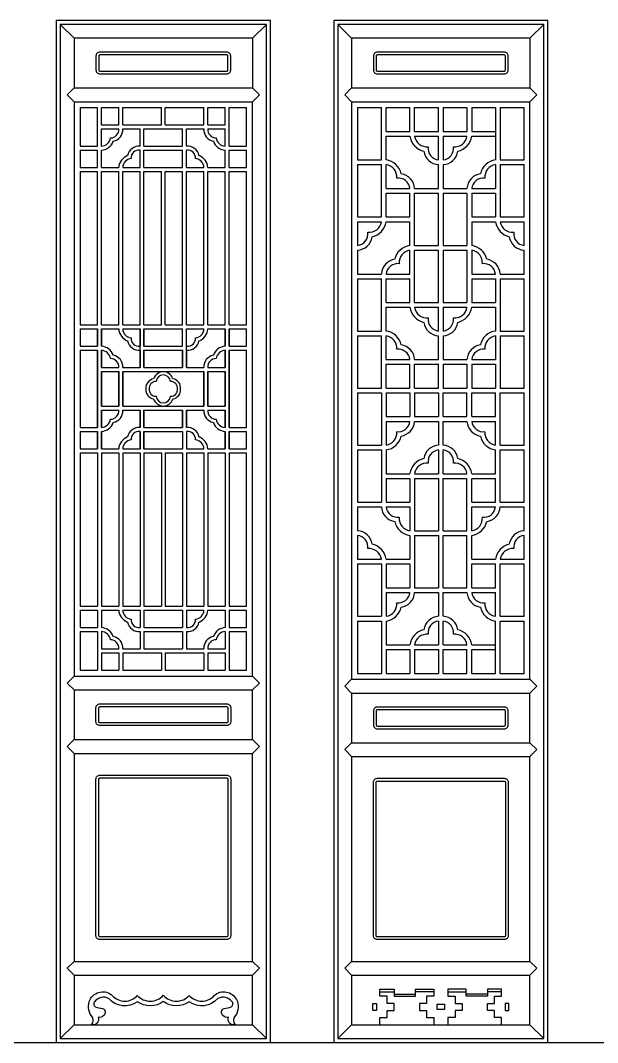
# Model space of a CAD drawing. Extents: x -66030 to 95157, y -13132 to 45879.
# Drawn here: x -55882 to -54426, y 31869 to 34449 of the extents above; entities that cross this region are included whole.
import ezdxf

# ---------------------------------------------------------------- set-up
doc = ezdxf.new("R2010")
doc.units = 0
doc.header["$LTSCALE"] = 100
doc.header["$MEASUREMENT"] = 0
for name, color, linetype in [('3', 11, 'CONTINUOUS'), ('4', 121, 'CONTINUOUS'), ('7', 105, 'CONTINUOUS')]:
    doc.layers.add(name, color=color, linetype=linetype)

msp = doc.modelspace()

# ---------------------------------------------------------------- linework, layer by layer
at = {"layer": '3'}
for p, q in [((-55781.3, 34438.9), (-55746.3, 34403.9)), ((-55296.3, 34403.9), (-55261.3, 34438.9)), ((-55081.3, 34438.9), (-55046.3, 34403.9)), ((-54596.3, 34403.9), (-54561.3, 34438.9)), ((-55746.3, 34278.9), (-55763.8, 34261.4)), ((-55296.3, 34278.9), (-55278.8, 34261.4)), ((-55046.3, 34278.9), (-55063.8, 34261.4)), ((-54596.3, 34278.9), (-54578.8, 34261.4)), ((-55763.8, 34261.4), (-55746.3, 34243.9)), ((-55296.3, 34243.9), (-55278.8, 34261.4)), ((-55063.8, 34261.4), (-55046.3, 34243.9)), ((-54596.3, 34243.9), (-54578.8, 34261.4)), ((-55687.6, 34131.4), (-55687.6, 34228.9)), ((-55677.6, 34185.2), (-55677.6, 34228.9)), ((-55633.8, 34185.2), (-55633.8, 34228.9)), ((-55623.8, 34185.2), (-55623.8, 34228.9)), ((-55526.3, 34185.2), (-55526.3, 34228.9)), ((-55516.3, 34185.2), (-55516.3, 34228.9)), ((-55418.8, 34185.2), (-55418.8, 34228.9)), ((-55408.8, 34185.2), (-55408.8, 34228.9)), ((-55365.1, 34185.2), (-55365.1, 34228.9)), ((-55355.1, 34131.4), (-55355.1, 34228.9)), ((-54971.3, 34096.9), (-54971.3, 34228.9)), ((-54959.3, 34168.9), (-54959.3, 34228.9)), ((-54899.3, 34168.9), (-54899.3, 34228.9)), ((-54887.3, 34168.9), (-54887.3, 34228.9)), ((-54827.3, 34168.9), (-54827.3, 34228.9)), ((-54815.3, 34228.9), (-54815.3, 34168.9)), ((-54755.3, 34228.9), (-54755.3, 34168.9)), ((-54743.3, 34228.9), (-54743.3, 34168.9)), ((-54683.3, 34228.9), (-54683.3, 34096.9)), ((-54671.3, 34228.9), (-54671.3, 34096.9)), ((-55677.6, 34185.2), (-55633.8, 34185.2)), ((-55623.8, 34185.2), (-55526.3, 34185.2)), ((-55516.3, 34185.2), (-55418.8, 34185.2)), ((-55408.8, 34185.2), (-55365.1, 34185.2)), ((-55677.6, 34175.2), (-55633.8, 34175.2)), ((-55677.6, 34131.4), (-55677.6, 34175.2)), ((-55623.8, 34175.2), (-55580.1, 34175.2)), ((-55580.1, 34131.4), (-55580.1, 34175.2)), ((-55570.1, 34175.2), (-55472.6, 34175.2)), ((-55570.1, 34131.4), (-55570.1, 34175.2)), ((-55472.6, 34131.4), (-55472.6, 34175.2)), ((-55462.6, 34131.4), (-55462.6, 34175.2)), ((-55462.6, 34175.2), (-55418.8, 34175.2)), ((-55408.8, 34175.2), (-55365.1, 34175.2)), ((-55365.1, 34131.4), (-55365.1, 34175.2)), ((-54959.3, 34168.9), (-54899.3, 34168.9)), ((-54887.3, 34168.9), (-54827.3, 34168.9)), ((-54815.3, 34168.9), (-54755.3, 34168.9)), ((-54743.3, 34168.9), (-54683.3, 34168.9)), ((-54959.3, 34156.9), (-54899.3, 34156.9)), ((-54959.3, 34096.9), (-54959.3, 34156.9)), ((-54887.3, 34156.9), (-54827.3, 34156.9)), ((-54827.3, 34096.9), (-54827.3, 34156.9)), ((-54815.3, 34156.9), (-54815.3, 34096.9)), ((-54815.3, 34156.9), (-54755.3, 34156.9)), ((-54743.3, 34156.9), (-54683.3, 34156.9)), ((-55731.3, 34131.4), (-55687.6, 34131.4)), ((-55731.3, 34121.4), (-55687.6, 34121.4)), ((-55687.6, 34077.7), (-55687.6, 34121.4)), ((-55677.6, 34077.7), (-55677.6, 34121.4)), ((-55580.1, 34077.7), (-55580.1, 34121.4)), ((-55570.1, 34131.4), (-55472.6, 34131.4)), ((-55570.1, 34077.7), (-55570.1, 34121.4)), ((-55570.1, 34121.4), (-55472.6, 34121.4)), ((-55472.6, 34077.7), (-55472.6, 34121.4)), ((-55462.6, 34077.7), (-55462.6, 34121.4)), ((-55365.1, 34077.7), (-55365.1, 34121.4)), ((-55355.1, 34131.4), (-55311.3, 34131.4)), ((-55355.1, 34077.7), (-55355.1, 34121.4)), ((-55355.1, 34121.4), (-55311.3, 34121.4)), ((-55031.3, 34096.9), (-54971.3, 34096.9)), ((-55031.3, 34084.9), (-54971.3, 34084.9)), ((-54971.3, 33952.9), (-54971.3, 34084.9)), ((-54959.3, 34024.9), (-54959.3, 34084.9)), ((-54827.3, 34024.9), (-54827.3, 34084.9)), ((-54815.3, 34084.9), (-54815.3, 34024.9)), ((-54683.3, 34084.9), (-54683.3, 34024.9)), ((-54671.3, 34096.9), (-54611.3, 34096.9)), ((-54671.3, 34084.9), (-54671.3, 33952.9)), ((-54671.3, 34084.9), (-54611.3, 34084.9)), ((-55731.3, 34077.7), (-55687.6, 34077.7)), ((-55731.3, 34067.7), (-55687.6, 34067.7)), ((-55687.6, 33680.2), (-55687.6, 34067.7)), ((-55677.6, 34077.7), (-55633.8, 34077.7)), ((-55677.6, 33680.2), (-55677.6, 34067.7)), ((-55677.6, 34067.7), (-55633.8, 34067.7)), ((-55633.8, 33680.2), (-55633.8, 34067.7)), ((-55623.8, 34077.7), (-55580.1, 34077.7)), ((-55623.8, 33680.2), (-55623.8, 34067.7)), ((-55623.8, 34067.7), (-55580.1, 34067.7)), ((-55580.1, 33680.2), (-55580.1, 34067.7)), ((-55570.1, 34077.7), (-55472.6, 34077.7)), ((-55570.1, 33680.2), (-55570.1, 34067.7)), ((-55570.1, 34067.7), (-55526.3, 34067.7)), ((-55526.3, 33680.2), (-55526.3, 34067.7)), ((-55516.3, 33680.2), (-55516.3, 34067.7)), ((-55516.3, 34067.7), (-55472.6, 34067.7)), ((-55472.6, 33680.2), (-55472.6, 34067.7)), ((-55462.6, 34077.7), (-55418.8, 34077.7)), ((-55462.6, 33680.2), (-55462.6, 34067.7)), ((-55462.6, 34067.7), (-55418.8, 34067.7)), ((-55418.8, 33680.2), (-55418.8, 34067.7)), ((-55408.8, 34077.7), (-55365.1, 34077.7)), ((-55408.8, 33680.2), (-55408.8, 34067.7)), ((-55408.8, 34067.7), (-55365.1, 34067.7)), ((-55365.1, 33680.2), (-55365.1, 34067.7)), ((-55355.1, 34077.7), (-55311.3, 34077.7)), ((-55355.1, 33680.2), (-55355.1, 34067.7)), ((-55355.1, 34067.7), (-55311.3, 34067.7)), ((-54959.3, 34024.9), (-54899.3, 34024.9)), ((-54959.3, 34012.9), (-54899.3, 34012.9)), ((-54959.3, 33952.9), (-54959.3, 34012.9)), ((-54899.3, 33952.9), (-54899.3, 34012.9)), ((-54887.3, 34024.9), (-54827.3, 34024.9)), ((-54887.3, 33880.9), (-54887.3, 34012.9)), ((-54887.3, 34012.9), (-54827.3, 34012.9)), ((-54827.3, 33880.9), (-54827.3, 34012.9)), ((-54815.3, 34024.9), (-54755.3, 34024.9)), ((-54815.3, 34012.9), (-54815.3, 33880.9)), ((-54815.3, 34012.9), (-54755.3, 34012.9)), ((-54755.3, 34012.9), (-54755.3, 33880.9)), ((-54743.3, 34024.9), (-54683.3, 34024.9)), ((-54743.3, 34012.9), (-54683.3, 34012.9)), ((-54743.3, 34012.9), (-54743.3, 33952.9)), ((-54683.3, 34012.9), (-54683.3, 33952.9)), ((-55031.3, 33952.9), (-54971.3, 33952.9)), ((-54959.3, 33952.9), (-54899.3, 33952.9)), ((-54743.3, 33952.9), (-54683.3, 33952.9)), ((-54671.3, 33952.9), (-54611.3, 33952.9)), ((-55031.3, 33940.9), (-54971.3, 33940.9)), ((-54959.3, 33940.9), (-54899.3, 33940.9)), ((-54899.3, 33880.9), (-54899.3, 33940.9)), ((-54743.3, 33940.9), (-54683.3, 33940.9)), ((-54743.3, 33940.9), (-54743.3, 33880.9)), ((-54671.3, 33940.9), (-54611.3, 33940.9)), ((-54887.3, 33880.9), (-54827.3, 33880.9)), ((-54815.3, 33880.9), (-54755.3, 33880.9)), ((-54899.3, 33808.9), (-54899.3, 33868.9)), ((-54887.3, 33868.9), (-54827.3, 33868.9)), ((-54887.3, 33736.9), (-54887.3, 33868.9)), ((-54827.3, 33736.9), (-54827.3, 33868.9)), ((-54815.3, 33868.9), (-54755.3, 33868.9)), ((-54815.3, 33868.9), (-54815.3, 33736.9)), ((-54755.3, 33868.9), (-54755.3, 33736.9)), ((-54743.3, 33868.9), (-54743.3, 33808.9)), ((-55031.3, 33808.9), (-54971.3, 33808.9)), ((-54959.3, 33808.9), (-54899.3, 33808.9)), ((-54743.3, 33808.9), (-54683.3, 33808.9)), ((-54671.3, 33808.9), (-54611.3, 33808.9)), ((-55031.3, 33796.9), (-54971.3, 33796.9)), ((-54971.3, 33664.9), (-54971.3, 33796.9)), ((-54959.3, 33796.9), (-54899.3, 33796.9)), ((-54959.3, 33736.9), (-54959.3, 33796.9)), ((-54899.3, 33736.9), (-54899.3, 33796.9)), ((-54743.3, 33796.9), (-54683.3, 33796.9)), ((-54743.3, 33796.9), (-54743.3, 33736.9)), ((-54683.3, 33796.9), (-54683.3, 33736.9)), ((-54671.3, 33796.9), (-54671.3, 33664.9)), ((-54671.3, 33796.9), (-54611.3, 33796.9)), ((-54959.3, 33736.9), (-54899.3, 33736.9)), ((-54959.3, 33724.9), (-54899.3, 33724.9)), ((-54959.3, 33664.9), (-54959.3, 33724.9)), ((-54887.3, 33736.9), (-54827.3, 33736.9)), ((-54887.3, 33724.9), (-54827.3, 33724.9)), ((-54827.3, 33664.9), (-54827.3, 33724.9)), ((-54815.3, 33736.9), (-54755.3, 33736.9)), ((-54815.3, 33724.9), (-54815.3, 33664.9)), ((-54815.3, 33724.9), (-54755.3, 33724.9)), ((-54743.3, 33736.9), (-54683.3, 33736.9)), ((-54743.3, 33724.9), (-54683.3, 33724.9)), ((-54683.3, 33724.9), (-54683.3, 33664.9)), ((-55731.3, 33680.2), (-55687.6, 33680.2)), ((-55731.3, 33670.2), (-55687.6, 33670.2)), ((-55687.6, 33670.2), (-55687.6, 33626.4)), ((-55687.6, 33626.4), (-55687.6, 33670.2)), ((-55677.6, 33680.2), (-55633.8, 33680.2)), ((-55677.6, 33670.2), (-55633.8, 33670.2)), ((-55677.6, 33670.2), (-55677.6, 33626.4)), ((-55677.6, 33626.4), (-55677.6, 33670.2)), ((-55623.8, 33680.2), (-55580.1, 33680.2)), ((-55623.8, 33670.2), (-55580.1, 33670.2)), ((-55580.1, 33572.7), (-55580.1, 33670.2)), ((-55580.1, 33670.2), (-55580.1, 33626.4)), ((-55570.1, 33680.2), (-55526.3, 33680.2)), ((-55570.1, 33670.2), (-55472.6, 33670.2)), ((-55570.1, 33670.2), (-55570.1, 33626.4)), ((-55570.1, 33626.4), (-55570.1, 33670.2)), ((-55516.3, 33680.2), (-55472.6, 33680.2)), ((-55472.6, 33626.4), (-55472.6, 33670.2)), ((-55462.6, 33680.2), (-55418.8, 33680.2)), ((-55462.6, 33670.2), (-55418.8, 33670.2)), ((-55462.6, 33572.7), (-55462.6, 33670.2)), ((-55408.8, 33680.2), (-55365.1, 33680.2)), ((-55408.8, 33670.2), (-55365.1, 33670.2)), ((-55365.1, 33670.2), (-55365.1, 33626.4)), ((-55365.1, 33626.4), (-55365.1, 33670.2)), ((-55355.1, 33680.2), (-55311.3, 33680.2)), ((-55355.1, 33670.2), (-55311.3, 33670.2)), ((-55355.1, 33670.2), (-55355.1, 33626.4)), ((-55355.1, 33626.4), (-55355.1, 33670.2)), ((-55031.3, 33664.9), (-54971.3, 33664.9)), ((-55031.3, 33652.9), (-54971.3, 33652.9)), ((-54971.3, 33520.9), (-54971.3, 33652.9)), ((-54959.3, 33592.9), (-54959.3, 33652.9)), ((-54827.3, 33592.9), (-54827.3, 33652.9)), ((-54815.3, 33652.9), (-54815.3, 33592.9)), ((-54683.3, 33652.9), (-54683.3, 33592.9)), ((-54671.3, 33664.9), (-54611.3, 33664.9)), ((-54671.3, 33652.9), (-54671.3, 33520.9)), ((-54671.3, 33652.9), (-54611.3, 33652.9)), ((-55731.3, 33626.4), (-55687.6, 33626.4)), ((-55570.1, 33626.4), (-55472.6, 33626.4)), ((-55355.1, 33626.4), (-55311.3, 33626.4)), ((-55731.3, 33616.4), (-55687.6, 33616.4)), ((-55687.6, 33616.4), (-55687.6, 33518.9)), ((-55687.6, 33518.9), (-55687.6, 33616.4)), ((-55677.6, 33616.4), (-55677.6, 33572.7)), ((-55677.6, 33572.7), (-55677.6, 33616.4)), ((-55580.1, 33616.4), (-55580.1, 33572.7)), ((-55570.1, 33616.4), (-55472.6, 33616.4)), ((-55570.1, 33616.4), (-55570.1, 33572.7)), ((-55570.1, 33572.7), (-55570.1, 33616.4)), ((-55472.6, 33616.4), (-55472.6, 33572.7)), ((-55472.6, 33572.7), (-55472.6, 33616.4)), ((-55462.6, 33616.4), (-55462.6, 33572.7)), ((-55365.1, 33616.4), (-55365.1, 33572.7)), ((-55365.1, 33572.7), (-55365.1, 33616.4)), ((-55355.1, 33616.4), (-55355.1, 33518.9)), ((-55355.1, 33518.9), (-55355.1, 33616.4)), ((-55355.1, 33616.4), (-55311.3, 33616.4)), ((-54959.3, 33592.9), (-54899.3, 33592.9)), ((-54887.3, 33592.9), (-54827.3, 33592.9)), ((-54815.3, 33592.9), (-54755.3, 33592.9)), ((-54743.3, 33592.9), (-54683.3, 33592.9)), ((-55677.6, 33572.7), (-55633.8, 33572.7)), ((-55623.8, 33572.7), (-55580.1, 33572.7)), ((-55570.1, 33572.7), (-55472.6, 33572.7)), ((-55462.6, 33572.7), (-55418.8, 33572.7)), ((-55408.8, 33572.7), (-55365.1, 33572.7)), ((-54959.3, 33520.9), (-54959.3, 33580.9)), ((-54959.3, 33580.9), (-54899.3, 33580.9)), ((-54899.3, 33520.9), (-54899.3, 33580.9)), ((-54887.3, 33520.9), (-54887.3, 33580.9)), ((-54887.3, 33580.9), (-54827.3, 33580.9)), ((-54827.3, 33520.9), (-54827.3, 33580.9)), ((-54815.3, 33580.9), (-54815.3, 33520.9)), ((-54815.3, 33580.9), (-54755.3, 33580.9)), ((-54755.3, 33580.9), (-54755.3, 33520.9)), ((-54743.3, 33580.9), (-54743.3, 33520.9)), ((-54743.3, 33580.9), (-54683.3, 33580.9)), ((-54683.3, 33580.9), (-54683.3, 33520.9)), ((-55677.6, 33562.7), (-55677.6, 33518.9)), ((-55677.6, 33518.9), (-55677.6, 33562.7)), ((-55677.6, 33562.7), (-55633.8, 33562.7)), ((-55633.8, 33562.7), (-55633.8, 33518.9)), ((-55633.8, 33518.9), (-55633.8, 33562.7)), ((-55623.8, 33562.7), (-55623.8, 33518.9)), ((-55623.8, 33518.9), (-55623.8, 33562.7)), ((-55623.8, 33562.7), (-55418.8, 33562.7)), ((-55418.8, 33562.7), (-55418.8, 33518.9)), ((-55418.8, 33518.9), (-55418.8, 33562.7)), ((-55408.8, 33562.7), (-55408.8, 33518.9)), ((-55408.8, 33518.9), (-55408.8, 33562.7)), ((-55408.8, 33562.7), (-55365.1, 33562.7)), ((-55365.1, 33562.7), (-55365.1, 33518.9)), ((-55365.1, 33518.9), (-55365.1, 33562.7)), ((-55687.6, 33421.4), (-55687.6, 33518.9)), ((-55687.6, 33518.9), (-55687.6, 33421.4)), ((-55677.6, 33475.2), (-55677.6, 33518.9)), ((-55677.6, 33518.9), (-55677.6, 33475.2)), ((-55633.8, 33475.2), (-55633.8, 33518.9)), ((-55633.8, 33518.9), (-55633.8, 33475.2)), ((-55623.8, 33475.2), (-55623.8, 33518.9)), ((-55623.8, 33518.9), (-55623.8, 33475.2)), ((-55418.8, 33475.2), (-55418.8, 33518.9)), ((-55418.8, 33518.9), (-55418.8, 33475.2)), ((-55408.8, 33475.2), (-55408.8, 33518.9)), ((-55408.8, 33518.9), (-55408.8, 33475.2)), ((-55365.1, 33475.2), (-55365.1, 33518.9)), ((-55365.1, 33518.9), (-55365.1, 33475.2)), ((-55355.1, 33421.4), (-55355.1, 33518.9)), ((-55355.1, 33518.9), (-55355.1, 33421.4)), ((-55031.3, 33520.9), (-54971.3, 33520.9)), ((-54959.3, 33520.9), (-54899.3, 33520.9)), ((-54887.3, 33520.9), (-54827.3, 33520.9)), ((-54815.3, 33520.9), (-54755.3, 33520.9)), ((-54743.3, 33520.9), (-54683.3, 33520.9)), ((-54671.3, 33520.9), (-54611.3, 33520.9)), ((-55031.3, 33508.9), (-54971.3, 33508.9)), ((-54971.3, 33508.9), (-54971.3, 33376.9)), ((-54959.3, 33508.9), (-54899.3, 33508.9)), ((-54959.3, 33508.9), (-54959.3, 33448.9)), ((-54899.3, 33508.9), (-54899.3, 33448.9)), ((-54887.3, 33508.9), (-54827.3, 33508.9)), ((-54887.3, 33508.9), (-54887.3, 33448.9)), ((-54827.3, 33508.9), (-54827.3, 33448.9)), ((-54815.3, 33448.9), (-54815.3, 33508.9)), ((-54815.3, 33508.9), (-54755.3, 33508.9)), ((-54755.3, 33448.9), (-54755.3, 33508.9)), ((-54743.3, 33508.9), (-54683.3, 33508.9)), ((-54743.3, 33448.9), (-54743.3, 33508.9)), ((-54683.3, 33448.9), (-54683.3, 33508.9)), ((-54671.3, 33376.9), (-54671.3, 33508.9)), ((-54671.3, 33508.9), (-54611.3, 33508.9)), ((-55677.6, 33475.2), (-55633.8, 33475.2)), ((-55677.6, 33465.2), (-55633.8, 33465.2)), ((-55677.6, 33465.2), (-55677.6, 33421.4)), ((-55677.6, 33421.4), (-55677.6, 33465.2)), ((-55623.8, 33475.2), (-55418.8, 33475.2)), ((-55623.8, 33465.2), (-55580.1, 33465.2)), ((-55580.1, 33421.4), (-55580.1, 33465.2)), ((-55580.1, 33465.2), (-55580.1, 33421.4)), ((-55570.1, 33465.2), (-55472.6, 33465.2)), ((-55570.1, 33421.4), (-55570.1, 33465.2)), ((-55570.1, 33465.2), (-55570.1, 33421.4)), ((-55472.6, 33421.4), (-55472.6, 33465.2)), ((-55472.6, 33465.2), (-55472.6, 33421.4)), ((-55462.6, 33465.2), (-55418.8, 33465.2)), ((-55462.6, 33421.4), (-55462.6, 33465.2)), ((-55462.6, 33465.2), (-55462.6, 33421.4)), ((-55408.8, 33475.2), (-55365.1, 33475.2)), ((-55408.8, 33465.2), (-55365.1, 33465.2)), ((-55365.1, 33465.2), (-55365.1, 33421.4)), ((-55365.1, 33421.4), (-55365.1, 33465.2)), ((-54959.3, 33448.9), (-54899.3, 33448.9)), ((-54959.3, 33436.9), (-54899.3, 33436.9)), ((-54959.3, 33436.9), (-54959.3, 33376.9)), ((-54887.3, 33448.9), (-54827.3, 33448.9)), ((-54887.3, 33436.9), (-54827.3, 33436.9)), ((-54827.3, 33436.9), (-54827.3, 33376.9)), ((-54815.3, 33448.9), (-54755.3, 33448.9)), ((-54815.3, 33376.9), (-54815.3, 33436.9)), ((-54815.3, 33436.9), (-54755.3, 33436.9)), ((-54743.3, 33448.9), (-54683.3, 33448.9)), ((-54743.3, 33436.9), (-54683.3, 33436.9)), ((-54683.3, 33376.9), (-54683.3, 33436.9)), ((-55731.3, 33421.4), (-55687.6, 33421.4)), ((-55731.3, 33411.4), (-55687.6, 33411.4)), ((-55687.6, 33411.4), (-55687.6, 33367.7)), ((-55687.6, 33367.7), (-55687.6, 33411.4)), ((-55677.6, 33411.4), (-55677.6, 33367.7)), ((-55677.6, 33367.7), (-55677.6, 33411.4)), ((-55580.1, 33411.4), (-55580.1, 33367.7)), ((-55580.1, 33367.7), (-55580.1, 33411.4)), ((-55570.1, 33421.4), (-55472.6, 33421.4)), ((-55570.1, 33411.4), (-55570.1, 33367.7)), ((-55570.1, 33367.7), (-55570.1, 33411.4)), ((-55570.1, 33411.4), (-55472.6, 33411.4)), ((-55472.6, 33411.4), (-55472.6, 33367.7)), ((-55462.6, 33411.4), (-55462.6, 33367.7)), ((-55365.1, 33411.4), (-55365.1, 33367.7)), ((-55365.1, 33367.7), (-55365.1, 33411.4)), ((-55355.1, 33421.4), (-55311.3, 33421.4)), ((-55355.1, 33411.4), (-55355.1, 33367.7)), ((-55355.1, 33367.7), (-55355.1, 33411.4)), ((-55355.1, 33411.4), (-55311.3, 33411.4)), ((-55731.3, 33367.7), (-55687.6, 33367.7)), ((-55677.6, 33367.7), (-55633.8, 33367.7)), ((-55623.8, 33367.7), (-55580.1, 33367.7)), ((-55570.1, 33367.7), (-55472.6, 33367.7)), ((-55462.6, 33367.7), (-55418.8, 33367.7)), ((-55408.8, 33367.7), (-55365.1, 33367.7)), ((-55355.1, 33367.7), (-55311.3, 33367.7)), ((-55031.3, 33376.9), (-54971.3, 33376.9)), ((-55031.3, 33364.9), (-54971.3, 33364.9)), ((-54971.3, 33364.9), (-54971.3, 33232.9)), ((-54959.3, 33364.9), (-54959.3, 33304.9)), ((-54827.3, 33364.9), (-54827.3, 33304.9)), ((-54815.3, 33304.9), (-54815.3, 33364.9)), ((-54683.3, 33304.9), (-54683.3, 33364.9)), ((-54671.3, 33376.9), (-54611.3, 33376.9)), ((-54671.3, 33232.9), (-54671.3, 33364.9)), ((-54671.3, 33364.9), (-54611.3, 33364.9)), ((-55731.3, 33357.7), (-55687.6, 33357.7)), ((-55687.6, 33357.7), (-55687.6, 32970.2)), ((-55677.6, 33357.7), (-55677.6, 32970.2)), ((-55677.6, 33357.7), (-55633.8, 33357.7)), ((-55633.8, 33357.7), (-55633.8, 32970.2)), ((-55623.8, 33357.7), (-55623.8, 32970.2)), ((-55623.8, 33357.7), (-55580.1, 33357.7)), ((-55580.1, 33357.7), (-55580.1, 32970.2)), ((-55570.1, 33357.7), (-55570.1, 32970.2)), ((-55570.1, 33357.7), (-55526.3, 33357.7)), ((-55526.3, 33357.7), (-55526.3, 32970.2)), ((-55516.3, 33357.7), (-55516.3, 32970.2)), ((-55516.3, 33357.7), (-55472.6, 33357.7)), ((-55472.6, 33357.7), (-55472.6, 32970.2)), ((-55462.6, 33357.7), (-55462.6, 32970.2)), ((-55462.6, 33357.7), (-55418.8, 33357.7)), ((-55418.8, 33357.7), (-55418.8, 32970.2)), ((-55408.8, 33357.7), (-55408.8, 32970.2)), ((-55408.8, 33357.7), (-55365.1, 33357.7)), ((-55365.1, 33357.7), (-55365.1, 32970.2)), ((-55355.1, 33357.7), (-55355.1, 32970.2)), ((-55355.1, 33357.7), (-55311.3, 33357.7)), ((-54959.3, 33304.9), (-54899.3, 33304.9)), ((-54959.3, 33292.9), (-54899.3, 33292.9)), ((-54959.3, 33292.9), (-54959.3, 33232.9)), ((-54899.3, 33292.9), (-54899.3, 33232.9)), ((-54887.3, 33304.9), (-54827.3, 33304.9)), ((-54887.3, 33292.9), (-54887.3, 33160.9)), ((-54887.3, 33292.9), (-54827.3, 33292.9)), ((-54827.3, 33292.9), (-54827.3, 33160.9)), ((-54815.3, 33304.9), (-54755.3, 33304.9)), ((-54815.3, 33160.9), (-54815.3, 33292.9)), ((-54815.3, 33292.9), (-54755.3, 33292.9)), ((-54755.3, 33160.9), (-54755.3, 33292.9)), ((-54743.3, 33304.9), (-54683.3, 33304.9)), ((-54743.3, 33292.9), (-54683.3, 33292.9)), ((-54743.3, 33232.9), (-54743.3, 33292.9)), ((-54683.3, 33232.9), (-54683.3, 33292.9)), ((-55031.3, 33232.9), (-54971.3, 33232.9)), ((-54959.3, 33232.9), (-54899.3, 33232.9)), ((-54743.3, 33232.9), (-54683.3, 33232.9)), ((-54671.3, 33232.9), (-54611.3, 33232.9)), ((-55031.3, 33220.9), (-54971.3, 33220.9)), ((-54959.3, 33220.9), (-54899.3, 33220.9)), ((-54899.3, 33220.9), (-54899.3, 33160.9)), ((-54743.3, 33220.9), (-54683.3, 33220.9)), ((-54743.3, 33160.9), (-54743.3, 33220.9)), ((-54671.3, 33220.9), (-54611.3, 33220.9)), ((-54887.3, 33160.9), (-54827.3, 33160.9)), ((-54815.3, 33160.9), (-54755.3, 33160.9)), ((-54899.3, 33148.9), (-54899.3, 33088.9)), ((-54887.3, 33148.9), (-54887.3, 33016.9)), ((-54887.3, 33148.9), (-54827.3, 33148.9)), ((-54827.3, 33148.9), (-54827.3, 33016.9)), ((-54815.3, 33016.9), (-54815.3, 33148.9)), ((-54815.3, 33148.9), (-54755.3, 33148.9)), ((-54755.3, 33016.9), (-54755.3, 33148.9)), ((-54743.3, 33088.9), (-54743.3, 33148.9)), ((-55031.3, 33088.9), (-54971.3, 33088.9)), ((-55031.3, 33076.9), (-54971.3, 33076.9)), ((-54971.3, 33076.9), (-54971.3, 32944.9)), ((-54959.3, 33088.9), (-54899.3, 33088.9)), ((-54959.3, 33076.9), (-54899.3, 33076.9)), ((-54959.3, 33076.9), (-54959.3, 33016.9)), ((-54899.3, 33076.9), (-54899.3, 33016.9)), ((-54743.3, 33088.9), (-54683.3, 33088.9)), ((-54743.3, 33076.9), (-54683.3, 33076.9)), ((-54743.3, 33016.9), (-54743.3, 33076.9)), ((-54683.3, 33016.9), (-54683.3, 33076.9)), ((-54671.3, 33088.9), (-54611.3, 33088.9)), ((-54671.3, 32944.9), (-54671.3, 33076.9)), ((-54671.3, 33076.9), (-54611.3, 33076.9)), ((-54959.3, 33016.9), (-54899.3, 33016.9)), ((-54959.3, 33004.9), (-54899.3, 33004.9)), ((-54959.3, 33004.9), (-54959.3, 32944.9)), ((-54887.3, 33016.9), (-54827.3, 33016.9)), ((-54887.3, 33004.9), (-54827.3, 33004.9)), ((-54827.3, 33004.9), (-54827.3, 32944.9)), ((-54815.3, 33016.9), (-54755.3, 33016.9)), ((-54815.3, 32944.9), (-54815.3, 33004.9)), ((-54815.3, 33004.9), (-54755.3, 33004.9)), ((-54743.3, 33016.9), (-54683.3, 33016.9)), ((-54743.3, 33004.9), (-54683.3, 33004.9)), ((-54683.3, 32944.9), (-54683.3, 33004.9)), ((-55731.3, 32970.2), (-55687.6, 32970.2)), ((-55731.3, 32960.2), (-55687.6, 32960.2)), ((-55687.6, 32960.2), (-55687.6, 32916.4)), ((-55677.6, 32970.2), (-55633.8, 32970.2)), ((-55677.6, 32960.2), (-55633.8, 32960.2)), ((-55677.6, 32960.2), (-55677.6, 32916.4)), ((-55623.8, 32970.2), (-55580.1, 32970.2)), ((-55623.8, 32960.2), (-55580.1, 32960.2)), ((-55580.1, 32960.2), (-55580.1, 32916.4)), ((-55570.1, 32970.2), (-55526.3, 32970.2)), ((-55570.1, 32960.2), (-55472.6, 32960.2)), ((-55570.1, 32960.2), (-55570.1, 32916.4)), ((-55516.3, 32970.2), (-55472.6, 32970.2)), ((-55472.6, 32960.2), (-55472.6, 32916.4)), ((-55462.6, 32970.2), (-55418.8, 32970.2)), ((-55462.6, 32960.2), (-55418.8, 32960.2)), ((-55462.6, 32960.2), (-55462.6, 32916.4)), ((-55408.8, 32970.2), (-55365.1, 32970.2)), ((-55408.8, 32960.2), (-55365.1, 32960.2)), ((-55365.1, 32960.2), (-55365.1, 32916.4)), ((-55355.1, 32970.2), (-55311.3, 32970.2)), ((-55355.1, 32960.2), (-55311.3, 32960.2)), ((-55355.1, 32960.2), (-55355.1, 32916.4)), ((-55031.3, 32944.9), (-54971.3, 32944.9)), ((-55031.3, 32932.9), (-54971.3, 32932.9)), ((-54971.3, 32932.9), (-54971.3, 32800.9)), ((-54959.3, 32932.9), (-54959.3, 32872.9)), ((-54827.3, 32932.9), (-54827.3, 32872.9)), ((-54815.3, 32872.9), (-54815.3, 32932.9)), ((-54683.3, 32800.9), (-54683.3, 32932.9)), ((-54671.3, 32944.9), (-54611.3, 32944.9)), ((-54671.3, 32800.9), (-54671.3, 32932.9)), ((-54671.3, 32932.9), (-54611.3, 32932.9)), ((-55731.3, 32916.4), (-55687.6, 32916.4)), ((-55731.3, 32906.4), (-55687.6, 32906.4)), ((-55687.6, 32906.4), (-55687.6, 32808.9)), ((-55677.6, 32906.4), (-55677.6, 32862.7)), ((-55580.1, 32906.4), (-55580.1, 32862.7)), ((-55570.1, 32916.4), (-55472.6, 32916.4)), ((-55570.1, 32906.4), (-55472.6, 32906.4)), ((-55570.1, 32906.4), (-55570.1, 32862.7)), ((-55472.6, 32906.4), (-55472.6, 32862.7)), ((-55462.6, 32906.4), (-55462.6, 32862.7)), ((-55365.1, 32906.4), (-55365.1, 32862.7)), ((-55355.1, 32916.4), (-55311.3, 32916.4)), ((-55355.1, 32906.4), (-55355.1, 32808.9)), ((-55355.1, 32906.4), (-55311.3, 32906.4)), ((-54959.3, 32872.9), (-54899.3, 32872.9)), ((-54887.3, 32872.9), (-54827.3, 32872.9)), ((-54815.3, 32872.9), (-54755.3, 32872.9)), ((-54743.3, 32872.9), (-54683.3, 32872.9)), ((-55677.6, 32862.7), (-55633.8, 32862.7)), ((-55677.6, 32852.7), (-55633.8, 32852.7)), ((-55677.6, 32852.7), (-55677.6, 32808.9)), ((-55633.8, 32852.7), (-55633.8, 32808.9)), ((-55623.8, 32862.7), (-55580.1, 32862.7)), ((-55623.8, 32852.7), (-55526.3, 32852.7)), ((-55623.8, 32852.7), (-55623.8, 32808.9)), ((-55570.1, 32862.7), (-55472.6, 32862.7)), ((-55526.3, 32852.7), (-55526.3, 32808.9)), ((-55516.3, 32852.7), (-55418.8, 32852.7)), ((-55516.3, 32852.7), (-55516.3, 32808.9)), ((-55462.6, 32862.7), (-55418.8, 32862.7)), ((-55418.8, 32852.7), (-55418.8, 32808.9)), ((-55408.8, 32862.7), (-55365.1, 32862.7)), ((-55408.8, 32852.7), (-55365.1, 32852.7)), ((-55408.8, 32852.7), (-55408.8, 32808.9)), ((-55365.1, 32852.7), (-55365.1, 32808.9)), ((-54959.3, 32860.9), (-54959.3, 32800.9)), ((-54959.3, 32860.9), (-54899.3, 32860.9)), ((-54899.3, 32860.9), (-54899.3, 32800.9)), ((-54887.3, 32860.9), (-54887.3, 32800.9)), ((-54887.3, 32860.9), (-54827.3, 32860.9)), ((-54827.3, 32860.9), (-54827.3, 32800.9)), ((-54815.3, 32800.9), (-54815.3, 32860.9)), ((-54815.3, 32860.9), (-54755.3, 32860.9)), ((-54755.3, 32800.9), (-54755.3, 32860.9)), ((-54743.3, 32860.9), (-54683.3, 32860.9)), ((-54743.3, 32800.9), (-54743.3, 32860.9)), ((-55763.8, 32776.4), (-55746.3, 32793.9)), ((-55296.3, 32793.9), (-55278.8, 32776.4)), ((-55746.3, 32758.9), (-55763.8, 32776.4)), ((-55296.3, 32758.9), (-55278.8, 32776.4)), ((-55063.8, 32768.4), (-55046.3, 32785.9)), ((-55046.3, 32750.9), (-55063.8, 32768.4)), ((-54596.3, 32785.9), (-54578.8, 32768.4)), ((-54596.3, 32750.9), (-54578.8, 32768.4)), ((-55763.8, 32616.4), (-55746.3, 32633.9)), ((-55746.3, 32598.9), (-55763.8, 32616.4)), ((-55296.3, 32633.9), (-55278.8, 32616.4)), ((-55296.3, 32598.9), (-55278.8, 32616.4)), ((-55063.8, 32608.4), (-55046.3, 32625.9)), ((-54596.3, 32625.9), (-54578.8, 32608.4)), ((-55046.3, 32590.9), (-55063.8, 32608.4)), ((-54596.3, 32590.9), (-54578.8, 32608.4)), ((-55763.8, 32056.4), (-55746.3, 32073.9)), ((-55296.3, 32073.9), (-55278.8, 32056.4)), ((-55063.8, 32056.4), (-55046.3, 32073.9)), ((-54596.3, 32073.9), (-54578.8, 32056.4)), ((-55746.3, 32038.9), (-55763.8, 32056.4)), ((-55296.3, 32038.9), (-55278.8, 32056.4)), ((-55046.3, 32038.9), (-55063.8, 32056.4)), ((-54596.3, 32038.9), (-54578.8, 32056.4)), ((-54974.9, 31996.9), (-54938.9, 31996.9)), ((-54839.3, 31996.9), (-54885.5, 31996.9)), ((-54803.3, 31996.9), (-54757.2, 31996.9)), ((-54667.8, 31996.9), (-54703.8, 31996.9)), ((-54938.9, 31990.9), (-54885.5, 31990.9)), ((-54703.8, 31990.9), (-54757.2, 31990.9)), ((-55781.3, 31878.9), (-55746.3, 31913.9)), ((-55296.3, 31913.9), (-55261.3, 31878.9)), ((-55081.3, 31878.9), (-55046.3, 31913.9)), ((-54596.3, 31913.9), (-54561.3, 31878.9))]:
    msp.add_line(p, q, dxfattribs=at)
at = {"layer": '3', "color": 2}
msp.add_line((-66009.4, 31868.9), (90873, 31868.9), dxfattribs=at)
at = {"layer": '3'}
for points in [[(-55781.3, 31878.9), (-55261.3, 31878.9), (-55261.3, 34438.9), (-55781.3, 34438.9)], [(-55081.3, 31878.9), (-54561.3, 31878.9), (-54561.3, 34438.9), (-55081.3, 34438.9)], [(-54992.9, 31967.9), (-54983.9, 31967.9), (-54983.9, 31949.9), (-54992.9, 31949.9)], [(-54649.8, 31967.9), (-54658.8, 31967.9), (-54658.8, 31949.9), (-54649.8, 31949.9)], [(-54830.3, 31965.9), (-54812.3, 31965.9), (-54812.3, 31952), (-54830.3, 31952)]]:
    msp.add_lwpolyline(points, close=True, dxfattribs=at)
for points in [[(-55681.3, 34313.9), (-55361.3, 34313.9, 0.414214), (-55351.3, 34323.9), (-55351.3, 34358.9, 0.414214), (-55361.3, 34368.9), (-55681.3, 34368.9, 0.414214), (-55691.3, 34358.9), (-55691.3, 34323.9, 0.414214)], [(-54981.3, 34313.9), (-54661.3, 34313.9, 0.414214), (-54651.3, 34323.9), (-54651.3, 34358.9, 0.414214), (-54661.3, 34368.9), (-54981.3, 34368.9, 0.414214), (-54991.3, 34358.9), (-54991.3, 34323.9, 0.414214)], [(-55681.3, 34320.9), (-55361.3, 34320.9, 0.414214), (-55358.3, 34323.9), (-55358.3, 34358.9, 0.414214), (-55361.3, 34361.9), (-55681.3, 34361.9, 0.414214), (-55684.3, 34358.9), (-55684.3, 34323.9, 0.414214)], [(-54981.3, 34320.9), (-54661.3, 34320.9, 0.414214), (-54658.3, 34323.9), (-54658.3, 34358.9, 0.414214), (-54661.3, 34361.9), (-54981.3, 34361.9, 0.414214), (-54984.3, 34358.9), (-54984.3, 34323.9, 0.414214)], [(-55681.3, 32723.9), (-55361.3, 32723.9, -0.414214), (-55351.3, 32713.9), (-55351.3, 32678.9, -0.414214), (-55361.3, 32668.9), (-55681.3, 32668.9, -0.414214), (-55691.3, 32678.9), (-55691.3, 32713.9, -0.414214)], [(-55681.3, 32716.9), (-55361.3, 32716.9, -0.414214), (-55358.3, 32713.9), (-55358.3, 32678.9, -0.414214), (-55361.3, 32675.9), (-55681.3, 32675.9, -0.414214), (-55684.3, 32678.9), (-55684.3, 32713.9, -0.414214)], [(-54981.3, 32660.9), (-54661.3, 32660.9, 0.414214), (-54651.3, 32670.9), (-54651.3, 32705.9, 0.414214), (-54661.3, 32715.9), (-54981.3, 32715.9, 0.414214), (-54991.3, 32705.9), (-54991.3, 32670.9, 0.414214)], [(-54981.3, 32667.9), (-54661.3, 32667.9, 0.414214), (-54658.3, 32670.9), (-54658.3, 32705.9, 0.414214), (-54661.3, 32708.9), (-54981.3, 32708.9, 0.414214), (-54984.3, 32705.9), (-54984.3, 32670.9, 0.414214)], [(-55681.3, 32543.9), (-55361.3, 32543.9, -0.414214), (-55351.3, 32533.9), (-55351.3, 32138.9, -0.414214), (-55361.3, 32128.9), (-55681.3, 32128.9, -0.414214), (-55691.3, 32138.9), (-55691.3, 32533.9, -0.414214)], [(-55681.3, 32536.9), (-55361.3, 32536.9, -0.414214), (-55358.3, 32533.9), (-55358.3, 32138.9, -0.414214), (-55361.3, 32135.9), (-55681.3, 32135.9, -0.414214), (-55684.3, 32138.9), (-55684.3, 32533.9, -0.414214)], [(-54981.3, 32535.9), (-54661.3, 32535.9, -0.414214), (-54651.3, 32525.9), (-54651.3, 32138.9, -0.414214), (-54661.3, 32128.9), (-54981.3, 32128.9, -0.414214), (-54991.3, 32138.9), (-54991.3, 32525.9, -0.414214)], [(-54981.3, 32528.9), (-54661.3, 32528.9, -0.414214), (-54658.3, 32525.9), (-54658.3, 32138.9, -0.414214), (-54661.3, 32135.9), (-54981.3, 32135.9, -0.414214), (-54984.3, 32138.9), (-54984.3, 32525.9, -0.414214)]]:
    msp.add_lwpolyline(points, format="xyb", close=True, dxfattribs=at)
for points in [[(-55702.8, 31913.9, 0.410052), (-55702.7, 31936.2, -0.284474), (-55705.9, 31977.7, -0.488488), (-55650, 31988, 0.458061), (-55586.9, 31988, 0.450571), (-55521.3, 31988.4, 0.450571), (-55455.8, 31988, 0.458061), (-55392.7, 31988, -0.488488), (-55336.8, 31977.7, -0.284474), (-55340, 31936.2, 0.410052), (-55339.9, 31913.9, 0.507482)], [(-55339.9, 31913.9, -0.620365), (-55356.8, 31932.2, -0.233333), (-55371.1, 31937, -0.548755), (-55367.9, 31955.3, 0.126151), (-55350.4, 31959.3, 0.524529), (-55348, 31972.1, 0.360737), (-55383.6, 31980.2, -0.390655), (-55455.9, 31971.9, -0.324395), (-55521.3, 31972.2, -0.324395), (-55586.8, 31971.9, -0.390655), (-55659.1, 31980.2, 0.360737), (-55694.7, 31972.1, 0.524529), (-55692.3, 31959.3, 0.126151), (-55674.7, 31955.3, -0.548755), (-55671.5, 31937, -0.233333), (-55685.9, 31932.2, -0.620365), (-55702.8, 31913.9)]]:
    msp.add_lwpolyline(points, format="xyb", dxfattribs=at)
for points in [[(-54974.9, 31913.9), (-54974.9, 31931.9), (-54956.9, 31931.9), (-54956.9, 31949.9), (-54938.9, 31949.9), (-54938.9, 31967.9), (-54956.9, 31967.9), (-54956.9, 31985.9), (-54974.9, 31985.9), (-54974.9, 32003.9), (-54938.9, 32003.9), (-54938.9, 31985.9), (-54885.5, 31985.9), (-54885.5, 32003.9), (-54839.3, 32003.9), (-54839.3, 31985.9), (-54857.3, 31985.9), (-54857.3, 31967.9), (-54875.3, 31967.9), (-54875.3, 31949.9), (-54857.3, 31949.9), (-54857.3, 31931.9), (-54839.3, 31931.9), (-54839.3, 31913.9)], [(-54667.8, 31913.9), (-54667.8, 31931.9), (-54685.8, 31931.9), (-54685.8, 31949.9), (-54703.8, 31949.9), (-54703.8, 31967.9), (-54685.8, 31967.9), (-54685.8, 31985.9), (-54667.8, 31985.9), (-54667.8, 32003.9), (-54703.8, 32003.9), (-54703.8, 31985.9), (-54757.2, 31985.9), (-54757.2, 32003.9), (-54803.3, 32003.9), (-54803.3, 31985.9), (-54785.3, 31985.9), (-54785.3, 31967.9), (-54767.3, 31967.9), (-54767.3, 31949.9), (-54785.3, 31949.9), (-54785.3, 31931.9), (-54803.3, 31931.9), (-54803.3, 31913.9)]]:
    msp.add_lwpolyline(points, dxfattribs=at)
for centre, radius, start, end in [((-55654, 34172.8), 20.3, 267.3235, 6.7439), ((-55652.8, 34172.6), 29.1, 280.3371, 5.1263), ((-55389.8, 34172.6), 29.1, 174.8737, 259.6629), ((-55388.7, 34172.8), 20.3, 173.2561, 272.6765), ((-55678.9, 34155.6), 24.2, 273.227, 352.7025), ((-55679.8, 34155.6), 34.3, 273.7502, 340.0585), ((-55362.8, 34155.6), 34.3, 199.9415, 266.2498), ((-55363.7, 34155.6), 24.2, 187.2975, 266.773), ((-54854, 34163.4), 45.8, 188.1217, 256.814), ((-54856.1, 34161.6), 31.6, 188.5963, 275.0714), ((-54786.5, 34161.6), 31.6, 264.9286, 351.4037), ((-54788.6, 34163.4), 45.8, 283.186, 351.8783), ((-55599.6, 34075.4), 34.3, 109.9415, 176.2498), ((-55582.7, 34102.4), 29.1, 84.8737, 169.6629), ((-55582.5, 34101.3), 20.3, 83.2561, 182.6765), ((-55460, 34102.4), 29.1, 10.3371, 95.1263), ((-55460.2, 34101.3), 20.3, 357.3235, 96.7439), ((-55443, 34075.4), 34.3, 3.7502, 70.0585), ((-54824.7, 34125.1), 40.3, 189.0074, 266.1934), ((-54823.8, 34126.5), 29.7, 172.7486, 263.263), ((-54818.8, 34126.5), 29.7, 276.737, 7.2514), ((-54818, 34125.1), 40.3, 273.8066, 350.9926), ((-55599.7, 34076.3), 24.2, 97.2975, 176.773), ((-55443, 34076.3), 24.2, 3.227, 82.7025), ((-54965.8, 34051.6), 45.8, 13.186, 81.8783), ((-54964, 34053.7), 31.6, 354.9286, 81.4037), ((-54676.9, 34051.6), 45.8, 98.1217, 166.814), ((-54678.6, 34053.7), 31.6, 98.5963, 185.0714), ((-54927.6, 34022.3), 40.3, 3.8066, 80.9926), ((-54715.1, 34022.3), 40.3, 99.0074, 176.1934), ((-54928.9, 34021.4), 29.7, 6.737, 97.2514), ((-54713.8, 34021.4), 29.7, 82.7486, 173.263), ((-55002.5, 33945.6), 31.6, 264.9286, 351.4037), ((-55004.6, 33947.4), 45.8, 283.186, 351.8783), ((-54638, 33947.4), 45.8, 188.1217, 256.814), ((-54640.1, 33945.6), 31.6, 188.5963, 275.0714), ((-55034.8, 33910.5), 29.7, 276.737, 7.2514), ((-55034, 33909.1), 40.3, 273.8066, 350.9926), ((-54608.7, 33909.1), 40.3, 189.0074, 266.1934), ((-54607.8, 33910.5), 29.7, 172.7486, 263.263), ((-54892.9, 33835.6), 45.8, 98.1217, 166.814), ((-54749.8, 33835.6), 45.8, 13.186, 81.8783), ((-54894.6, 33837.7), 31.6, 98.5963, 185.0714), ((-54748, 33837.7), 31.6, 354.9286, 81.4037), ((-54931.1, 33806.3), 40.3, 99.0074, 176.1934), ((-54929.8, 33805.4), 29.7, 82.7486, 173.263), ((-54712.9, 33805.4), 29.7, 6.737, 97.2514), ((-54711.6, 33806.3), 40.3, 3.8066, 80.9926), ((-54854, 33731.4), 45.8, 188.1217, 256.814), ((-54856.1, 33729.6), 31.6, 188.5963, 275.0714), ((-54786.5, 33729.6), 31.6, 264.9286, 351.4037), ((-54788.6, 33731.4), 45.8, 283.186, 351.8783), ((-54823.8, 33694.5), 29.7, 172.7486, 263.263), ((-54818.8, 33694.5), 29.7, 276.737, 7.2514), ((-55599.6, 33672.4), 34.3, 183.7502, 250.0585), ((-55599.7, 33671.5), 24.2, 183.227, 262.7025), ((-55443, 33671.5), 24.2, 277.2975, 356.773), ((-55443, 33672.4), 34.3, 289.9415, 356.2498), ((-54824.7, 33693.1), 40.3, 189.0074, 266.1934), ((-54818, 33693.1), 40.3, 273.8066, 350.9926), ((-55582.5, 33646.6), 20.3, 177.3235, 276.7439), ((-55460.2, 33646.6), 20.3, 263.2561, 2.6765), ((-54965.8, 33619.6), 45.8, 13.186, 81.8783), ((-54964, 33621.7), 31.6, 354.9286, 81.4037), ((-54676.9, 33619.6), 45.8, 98.1217, 166.814), ((-54678.6, 33621.7), 31.6, 98.5963, 185.0714), ((-55679.8, 33592.2), 34.3, 19.9415, 86.2498), ((-55582.7, 33645.4), 29.1, 190.3371, 275.1263), ((-55460, 33645.4), 29.1, 264.8737, 349.6629), ((-55362.8, 33592.2), 34.3, 93.7502, 160.0585), ((-54928.9, 33589.4), 29.7, 6.737, 97.2514), ((-54927.6, 33590.3), 40.3, 3.8066, 80.9926), ((-54715.1, 33590.3), 40.3, 99.0074, 176.1934), ((-54713.8, 33589.4), 29.7, 82.7486, 173.263), ((-55678.9, 33592.3), 24.2, 7.2975, 86.773), ((-55654, 33575.1), 20.3, 353.2561, 92.6765), ((-55652.8, 33575.3), 29.1, 354.8737, 79.6629), ((-55389.8, 33575.3), 29.1, 100.3371, 185.1263), ((-55388.7, 33575.1), 20.3, 87.3235, 186.7439), ((-55363.7, 33592.3), 24.2, 93.227, 172.7025), ((-55541.5, 33521), 23.7, 100.3371, 185.1263), ((-55519.5, 33534.8), 27.9, 93.7502, 160.0585), ((-55520.2, 33534.9), 19.7, 93.227, 172.7025), ((-55523.2, 33534.8), 27.9, 19.9415, 86.2498), ((-55522.4, 33534.9), 19.7, 7.2975, 86.773), ((-55501.2, 33521), 23.7, 354.8737, 79.6629), ((-55541.5, 33516.8), 23.7, 174.8737, 259.6629), ((-55540.5, 33520.9), 16.5, 87.3235, 186.7439), ((-55540.5, 33517), 16.5, 173.2561, 272.6765), ((-55502.1, 33520.9), 16.5, 353.2561, 92.6765), ((-55502.1, 33517), 16.5, 267.3235, 6.7439), ((-55501.2, 33516.8), 23.7, 280.3371, 5.1263), ((-55519.5, 33503), 27.9, 199.9415, 266.2498), ((-55520.2, 33503), 19.7, 187.2975, 266.773), ((-55522.4, 33503), 19.7, 273.227, 352.7025), ((-55523.2, 33503), 27.9, 273.7502, 340.0585), ((-55654, 33462.8), 20.3, 267.3235, 6.7439), ((-55652.8, 33462.6), 29.1, 280.3371, 5.1263), ((-55389.8, 33462.6), 29.1, 174.8737, 259.6629), ((-55388.7, 33462.8), 20.3, 173.2561, 272.6765), ((-55678.9, 33445.6), 24.2, 273.227, 352.7025), ((-55363.7, 33445.6), 24.2, 187.2975, 266.773), ((-54928.9, 33440.4), 29.7, 262.7486, 353.263), ((-54927.6, 33439.6), 40.3, 279.0074, 356.1934), ((-54715.1, 33439.6), 40.3, 183.8066, 260.9926), ((-54713.8, 33440.4), 29.7, 186.737, 277.2514), ((-55679.8, 33445.6), 34.3, 273.7502, 340.0585), ((-55582.7, 33392.4), 29.1, 84.8737, 169.6629), ((-55582.5, 33391.3), 20.3, 83.2561, 182.6765), ((-55460, 33392.4), 29.1, 10.3371, 95.1263), ((-55460.2, 33391.3), 20.3, 357.3235, 96.7439), ((-55362.8, 33445.6), 34.3, 199.9415, 266.2498), ((-55599.6, 33365.4), 34.3, 109.9415, 176.2498), ((-55599.7, 33366.3), 24.2, 97.2975, 176.773), ((-55443, 33366.3), 24.2, 3.227, 82.7025), ((-55443, 33365.4), 34.3, 3.7502, 70.0585), ((-54964, 33408.1), 31.6, 278.5963, 5.0714), ((-54965.8, 33410.2), 45.8, 278.1217, 346.814), ((-54676.9, 33410.2), 45.8, 193.186, 261.8783), ((-54678.6, 33408.1), 31.6, 174.9286, 261.4037), ((-54824.7, 33336.7), 40.3, 93.8066, 170.9926), ((-54823.8, 33335.4), 29.7, 96.737, 187.2514), ((-54818, 33336.7), 40.3, 9.0074, 86.1934), ((-54818.8, 33335.4), 29.7, 352.7486, 83.263), ((-54854, 33298.5), 45.8, 103.186, 171.8783), ((-54788.6, 33298.5), 45.8, 8.1217, 76.814), ((-54856.1, 33300.2), 31.6, 84.9286, 171.4037), ((-54786.5, 33300.2), 31.6, 8.5963, 95.0714), ((-54931.1, 33223.6), 40.3, 183.8066, 260.9926), ((-54929.8, 33224.4), 29.7, 186.737, 277.2514), ((-54712.9, 33224.4), 29.7, 262.7486, 353.263), ((-54711.6, 33223.6), 40.3, 279.0074, 356.1934), ((-54892.9, 33194.2), 45.8, 193.186, 261.8783), ((-54894.6, 33192.1), 31.6, 174.9286, 261.4037), ((-54748, 33192.1), 31.6, 278.5963, 5.0714), ((-54749.8, 33194.2), 45.8, 278.1217, 346.814), ((-55034, 33120.7), 40.3, 9.0074, 86.1934), ((-54608.7, 33120.7), 40.3, 93.8066, 170.9926), ((-55034.8, 33119.4), 29.7, 352.7486, 83.263), ((-54607.8, 33119.4), 29.7, 96.737, 187.2514), ((-55002.5, 33084.2), 31.6, 8.5963, 95.0714), ((-55004.6, 33082.5), 45.8, 8.1217, 76.814), ((-54638, 33082.5), 45.8, 103.186, 171.8783), ((-54640.1, 33084.2), 31.6, 84.9286, 171.4037), ((-54928.9, 33008.4), 29.7, 262.7486, 353.263), ((-54927.6, 33007.6), 40.3, 279.0074, 356.1934), ((-54715.1, 33007.6), 40.3, 183.8066, 260.9926), ((-54713.8, 33008.4), 29.7, 186.737, 277.2514), ((-54964, 32976.1), 31.6, 278.5963, 5.0714), ((-54678.6, 32976.1), 31.6, 174.9286, 261.4037), ((-55599.6, 32962.4), 34.3, 183.7502, 250.0585), ((-55599.7, 32961.5), 24.2, 183.227, 262.7025), ((-55443, 32961.5), 24.2, 277.2975, 356.773), ((-55443, 32962.4), 34.3, 289.9415, 356.2498), ((-54965.8, 32978.2), 45.8, 278.1217, 346.814), ((-54676.9, 32978.2), 45.8, 193.186, 261.8783), ((-55582.7, 32935.4), 29.1, 190.3371, 275.1263), ((-55582.5, 32936.6), 20.3, 177.3235, 276.7439), ((-55460.2, 32936.6), 20.3, 263.2561, 2.6765), ((-55460, 32935.4), 29.1, 264.8737, 349.6629), ((-54824.7, 32904.7), 40.3, 93.8066, 170.9926), ((-54823.8, 32903.4), 29.7, 96.737, 187.2514), ((-54818, 32904.7), 40.3, 9.0074, 86.1934), ((-54818.8, 32903.4), 29.7, 352.7486, 83.263), ((-55679.8, 32882.2), 34.3, 19.9415, 86.2498), ((-55678.9, 32882.3), 24.2, 7.2975, 86.773), ((-55362.8, 32882.2), 34.3, 93.7502, 160.0585), ((-55363.7, 32882.3), 24.2, 93.227, 172.7025), ((-54854, 32866.5), 45.8, 103.186, 171.8783), ((-54856.1, 32868.2), 31.6, 84.9286, 171.4037), ((-54786.5, 32868.2), 31.6, 8.5963, 95.0714), ((-54788.6, 32866.5), 45.8, 8.1217, 76.814), ((-55654, 32865.1), 20.3, 353.2561, 92.6765), ((-55652.8, 32865.3), 29.1, 354.8737, 79.6629), ((-55389.8, 32865.3), 29.1, 100.3371, 185.1263), ((-55388.7, 32865.1), 20.3, 87.3235, 186.7439)]:
    msp.add_arc(centre, radius, start, end, dxfattribs=at)
at = {"layer": '4'}
for points in [[(-55791.3, 31868.9), (-55251.3, 31868.9), (-55251.3, 34448.9), (-55791.3, 34448.9)], [(-55091.3, 31868.9), (-54551.3, 31868.9), (-54551.3, 34448.9), (-55091.3, 34448.9)]]:
    msp.add_lwpolyline(points, close=True, dxfattribs=at)
at = {"layer": '7'}
for p, q in [((-55296.3, 34403.9), (-55746.3, 34403.9)), ((-55746.3, 34403.9), (-55746.3, 34278.9)), ((-55296.3, 34403.9), (-55296.3, 34278.9)), ((-54596.3, 34403.9), (-55046.3, 34403.9)), ((-55046.3, 34403.9), (-55046.3, 34278.9)), ((-54596.3, 34403.9), (-54596.3, 34278.9)), ((-55746.3, 34278.9), (-55296.3, 34278.9)), ((-55046.3, 34278.9), (-54596.3, 34278.9)), ((-55746.3, 34243.9), (-55746.3, 32793.9)), ((-55746.3, 34243.9), (-55296.3, 34243.9)), ((-55296.3, 32793.9), (-55296.3, 34243.9)), ((-55046.3, 34243.9), (-55046.3, 32785.9)), ((-55046.3, 34243.9), (-54596.3, 34243.9)), ((-54596.3, 32785.9), (-54596.3, 34243.9)), ((-55731.3, 34228.9), (-55731.3, 34131.4)), ((-55731.3, 34228.9), (-55687.6, 34228.9)), ((-55677.6, 34228.9), (-55633.8, 34228.9)), ((-55623.8, 34228.9), (-55526.3, 34228.9)), ((-55516.3, 34228.9), (-55418.8, 34228.9)), ((-55408.8, 34228.9), (-55365.1, 34228.9)), ((-55355.1, 34228.9), (-55311.3, 34228.9)), ((-55311.3, 34131.4), (-55311.3, 34228.9)), ((-55031.3, 34228.9), (-54971.3, 34228.9)), ((-55031.3, 34228.9), (-55031.3, 34096.9)), ((-54959.3, 34228.9), (-54899.3, 34228.9)), ((-54887.3, 34228.9), (-54827.3, 34228.9)), ((-54815.3, 34228.9), (-54755.3, 34228.9)), ((-54743.3, 34228.9), (-54683.3, 34228.9)), ((-54671.3, 34228.9), (-54611.3, 34228.9)), ((-54611.3, 34096.9), (-54611.3, 34228.9)), ((-55731.3, 34121.4), (-55731.3, 34077.7)), ((-55311.3, 34077.7), (-55311.3, 34121.4)), ((-55031.3, 34084.9), (-55031.3, 33952.9)), ((-54611.3, 33952.9), (-54611.3, 34084.9)), ((-55731.3, 34067.7), (-55731.3, 33680.2)), ((-55311.3, 33680.2), (-55311.3, 34067.7)), ((-55031.3, 33940.9), (-55031.3, 33880.9)), ((-54611.3, 33880.9), (-54611.3, 33940.9)), ((-55031.3, 33868.9), (-55031.3, 33808.9)), ((-54611.3, 33808.9), (-54611.3, 33868.9)), ((-55031.3, 33796.9), (-55031.3, 33664.9)), ((-54611.3, 33664.9), (-54611.3, 33796.9)), ((-55731.3, 33670.2), (-55731.3, 33626.4)), ((-55311.3, 33626.4), (-55311.3, 33670.2)), ((-55031.3, 33652.9), (-55031.3, 33520.9)), ((-54611.3, 33520.9), (-54611.3, 33652.9)), ((-55731.3, 33616.4), (-55731.3, 33421.4)), ((-55311.3, 33421.4), (-55311.3, 33616.4)), ((-55031.3, 33508.9), (-55031.3, 33376.9)), ((-54611.3, 33376.9), (-54611.3, 33508.9)), ((-55731.3, 33411.4), (-55731.3, 33367.7)), ((-55311.3, 33367.7), (-55311.3, 33411.4)), ((-55031.3, 33364.9), (-55031.3, 33232.9)), ((-54611.3, 33232.9), (-54611.3, 33364.9)), ((-55731.3, 33357.7), (-55731.3, 32970.2)), ((-55311.3, 32970.2), (-55311.3, 33357.7)), ((-55031.3, 33220.9), (-55031.3, 33160.9)), ((-54611.3, 33160.9), (-54611.3, 33220.9)), ((-55031.3, 33148.9), (-55031.3, 33088.9)), ((-54611.3, 33088.9), (-54611.3, 33148.9)), ((-55031.3, 33076.9), (-55031.3, 32944.9)), ((-54611.3, 32944.9), (-54611.3, 33076.9)), ((-55731.3, 32960.2), (-55731.3, 32916.4)), ((-55311.3, 32916.4), (-55311.3, 32960.2)), ((-55031.3, 32932.9), (-55031.3, 32800.9)), ((-54611.3, 32800.9), (-54611.3, 32932.9)), ((-55731.3, 32906.4), (-55731.3, 32808.9)), ((-55311.3, 32808.9), (-55311.3, 32906.4)), ((-55746.3, 32793.9), (-55296.3, 32793.9)), ((-55731.3, 32808.9), (-55687.6, 32808.9)), ((-55677.6, 32808.9), (-55633.8, 32808.9)), ((-55623.8, 32808.9), (-55526.3, 32808.9)), ((-55516.3, 32808.9), (-55418.8, 32808.9)), ((-55408.8, 32808.9), (-55365.1, 32808.9)), ((-55355.1, 32808.9), (-55311.3, 32808.9)), ((-55031.3, 32800.9), (-54971.3, 32800.9)), ((-54959.3, 32800.9), (-54899.3, 32800.9)), ((-54887.3, 32800.9), (-54827.3, 32800.9)), ((-54815.3, 32800.9), (-54755.3, 32800.9)), ((-54743.3, 32800.9), (-54683.3, 32800.9)), ((-54671.3, 32800.9), (-54611.3, 32800.9)), ((-55046.3, 32785.9), (-54596.3, 32785.9)), ((-55746.3, 32758.9), (-55296.3, 32758.9)), ((-55746.3, 32758.9), (-55746.3, 32633.9)), ((-55296.3, 32633.9), (-55296.3, 32758.9)), ((-55046.3, 32750.9), (-54596.3, 32750.9)), ((-55046.3, 32750.9), (-55046.3, 32625.9)), ((-54596.3, 32625.9), (-54596.3, 32750.9)), ((-55746.3, 32633.9), (-55296.3, 32633.9)), ((-55046.3, 32625.9), (-54596.3, 32625.9)), ((-55746.3, 32598.9), (-55296.3, 32598.9)), ((-55746.3, 32598.9), (-55746.3, 32073.9)), ((-55296.3, 32073.9), (-55296.3, 32598.9)), ((-55046.3, 32590.9), (-54596.3, 32590.9)), ((-55046.3, 32590.9), (-55046.3, 32073.9)), ((-54596.3, 32073.9), (-54596.3, 32590.9)), ((-55746.3, 32073.9), (-55296.3, 32073.9)), ((-55046.3, 32073.9), (-54596.3, 32073.9)), ((-55746.3, 32038.9), (-55296.3, 32038.9)), ((-55746.3, 32038.9), (-55746.3, 31913.9)), ((-55296.3, 31913.9), (-55296.3, 32038.9)), ((-55046.3, 32038.9), (-54596.3, 32038.9)), ((-55046.3, 32038.9), (-55046.3, 31913.9)), ((-54596.3, 31913.9), (-54596.3, 32038.9)), ((-55746.3, 31913.9), (-55296.3, 31913.9)), ((-55046.3, 31913.9), (-54596.3, 31913.9))]:
    msp.add_line(p, q, dxfattribs=at)

doc.saveas('drawing.dxf')
